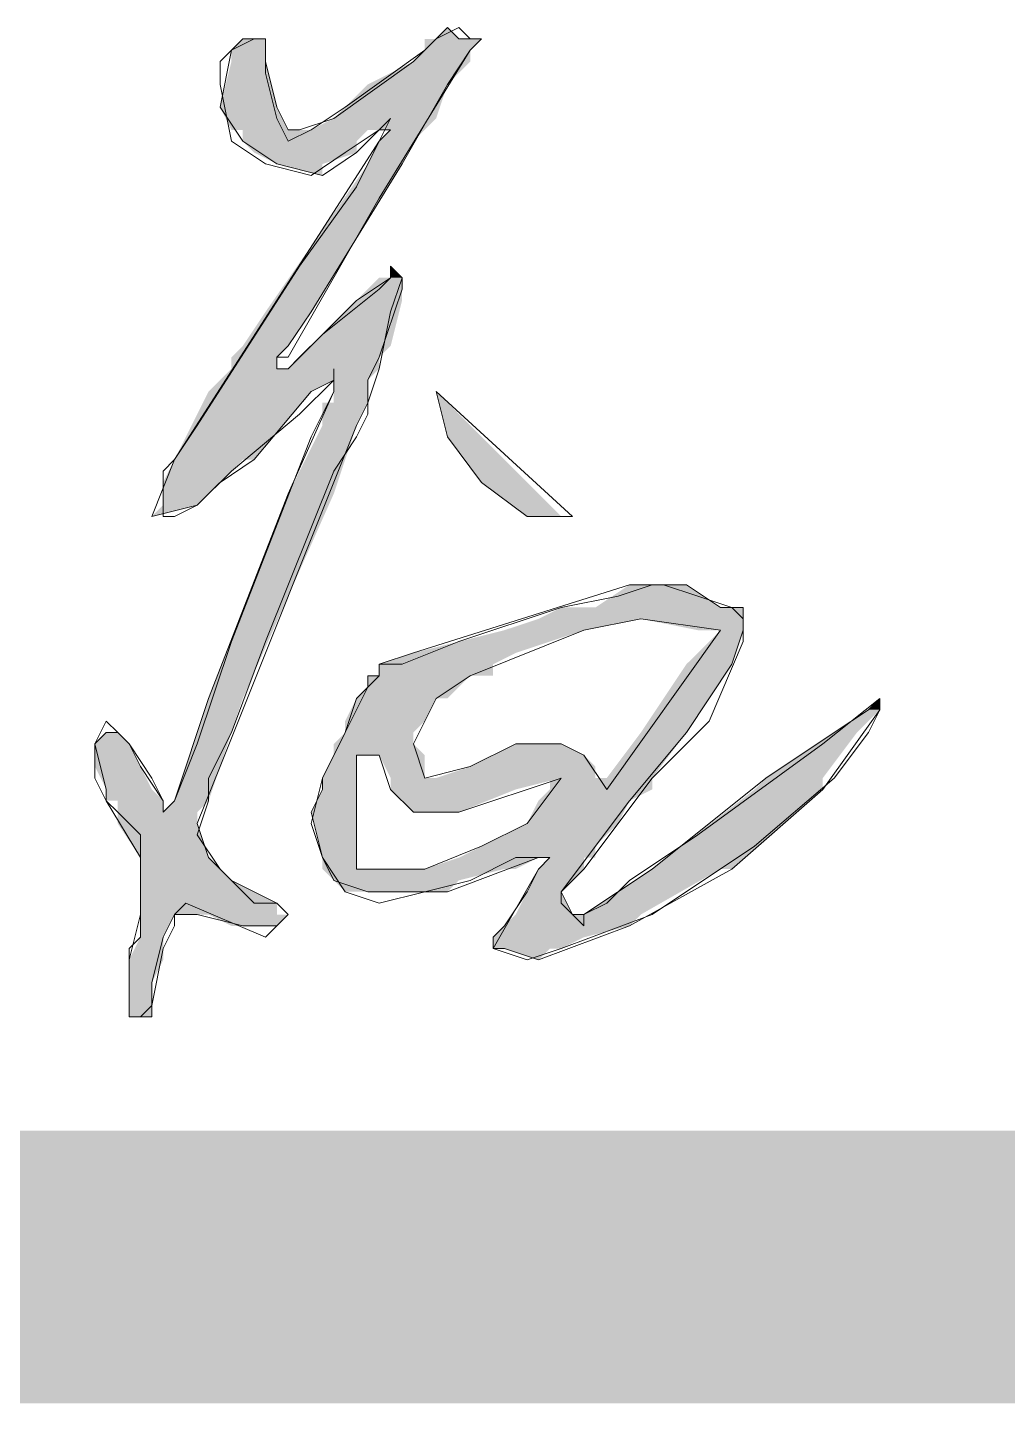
# Model space of a CAD drawing. Header units: inches. Extents: x 20 to 409, y 5 to 283.
# Drawn here: x 281.19 to 284.84, y 5.1 to 10.22 of the extents above; entities that cross this region are included whole.
import ezdxf

# ---------------------------------------------------------------- set-up
doc = ezdxf.new("R2010")
doc.units = ezdxf.units.IN
doc.header["$MEASUREMENT"] = 0
doc.layers.add('C00-00-00', color=7, linetype='Continuous')

msp = doc.modelspace()

# ---------------------------------------------------------------- hatches: boundary and pattern name
at = {"layer": 'C00-00-00'}
h = msp.add_hatch(color=0, dxfattribs=at)
h.dxf.hatch_style = 2
h.paths.add_polyline_path([(282.7534, 10.2199), (282.7111, 10.1776), (282.7958, 10.1776)])
h = msp.add_hatch(color=0, dxfattribs=at)
h.dxf.hatch_style = 2
h.paths.add_polyline_path([(281.9914, 10.1776), (281.9491, 10.1353), (282.0761, 10.1353)])
h = msp.add_hatch(color=0, dxfattribs=at)
h.dxf.hatch_style = 2
h.paths.add_polyline_path([(281.9914, 10.1776), (282.0761, 10.1776), (282.0761, 10.1353)])
h = msp.add_hatch(color=0, dxfattribs=at)
h.dxf.hatch_style = 2
h.paths.add_polyline_path([(282.6688, 10.1776), (282.6688, 10.1353), (282.8381, 10.1353)])
h = msp.add_hatch(color=0, dxfattribs=at)
h.dxf.hatch_style = 2
h.paths.add_polyline_path([(282.6688, 10.1776), (282.8804, 10.1776), (282.8381, 10.1353)])
h = msp.add_hatch(color=0, dxfattribs=at)
h.dxf.hatch_style = 2
h.paths.add_polyline_path([(281.9491, 10.0929), (281.9068, 9.9236), (282.1184, 9.9236)])
h = msp.add_hatch(color=0, dxfattribs=at)
h.dxf.hatch_style = 2
h.paths.add_polyline_path([(281.9491, 10.1353), (281.9491, 10.0929), (282.0761, 10.0929)])
h = msp.add_hatch(color=0, dxfattribs=at)
h.dxf.hatch_style = 2
h.paths.add_polyline_path([(281.9491, 10.1353), (282.0761, 10.1353), (282.0761, 10.0929)])
h = msp.add_hatch(color=0, dxfattribs=at)
h.dxf.hatch_style = 2
h.paths.add_polyline_path([(281.9491, 10.0929), (282.0761, 10.0929), (282.1184, 9.9236)])
h = msp.add_hatch(color=0, dxfattribs=at)
h.dxf.hatch_style = 2
h.paths.add_polyline_path([(282.6264, 10.0929), (282.4571, 10.0083), (282.7534, 10.0083)])
h = msp.add_hatch(color=0, dxfattribs=at)
h.dxf.hatch_style = 2
h.paths.add_polyline_path([(282.6688, 10.1353), (282.6264, 10.0929), (282.8381, 10.0929)])
h = msp.add_hatch(color=0, dxfattribs=at)
h.dxf.hatch_style = 2
h.paths.add_polyline_path([(282.6264, 10.0929), (282.8381, 10.0929), (282.7534, 10.0083)])
h = msp.add_hatch(color=0, dxfattribs=at)
h.dxf.hatch_style = 2
h.paths.add_polyline_path([(282.6688, 10.1353), (282.8381, 10.1353), (282.8381, 10.0929)])
h = msp.add_hatch(color=0, dxfattribs=at)
h.dxf.hatch_style = 2
h.paths.add_polyline_path([(282.4571, 10.0083), (282.3301, 9.8813), (282.7111, 9.8813)])
h = msp.add_hatch(color=0, dxfattribs=at)
h.dxf.hatch_style = 2
h.paths.add_polyline_path([(282.4571, 10.0083), (282.7534, 10.0083), (282.7111, 9.8813)])
h = msp.add_hatch(color=0, dxfattribs=at)
h.dxf.hatch_style = 2
h.paths.add_polyline_path([(281.9068, 9.9236), (281.9491, 9.8389), (282.1608, 9.8389)])
h = msp.add_hatch(color=0, dxfattribs=at)
h.dxf.hatch_style = 2
h.paths.add_polyline_path([(281.9068, 9.9236), (282.1184, 9.9236), (282.1608, 9.8389)])
h = msp.add_hatch(color=0, dxfattribs=at)
h.dxf.hatch_style = 2
h.paths.add_polyline_path([(281.9914, 9.8389), (281.9914, 9.7966), (282.4148, 9.7966)])
h = msp.add_hatch(color=0, dxfattribs=at)
h.dxf.hatch_style = 2
h.paths.add_polyline_path([(281.9914, 9.8389), (282.4571, 9.8389), (282.4148, 9.7966)])
h = msp.add_hatch(color=0, dxfattribs=at)
h.dxf.hatch_style = 2
h.paths.add_polyline_path([(282.3301, 9.8813), (282.2454, 9.8389), (282.6688, 9.8389)])
h = msp.add_hatch(color=0, dxfattribs=at)
h.dxf.hatch_style = 2
h.paths.add_polyline_path([(282.3301, 9.8813), (282.7111, 9.8813), (282.6688, 9.8389)])
h = msp.add_hatch(color=0, dxfattribs=at)
h.dxf.hatch_style = 2
h.paths.add_polyline_path([(282.5418, 9.8389), (282.4994, 9.7966), (282.6264, 9.7966)])
h = msp.add_hatch(color=0, dxfattribs=at)
h.dxf.hatch_style = 2
h.paths.add_polyline_path([(282.5418, 9.8389), (282.6688, 9.8389), (282.6264, 9.7966)])
h = msp.add_hatch(color=0, dxfattribs=at)
h.dxf.hatch_style = 2
h.paths.add_polyline_path([(281.9914, 9.7966), (282.0338, 9.7543), (282.4148, 9.7543)])
h = msp.add_hatch(color=0, dxfattribs=at)
h.dxf.hatch_style = 2
h.paths.add_polyline_path([(281.9914, 9.7966), (282.4148, 9.7966), (282.4148, 9.7543)])
h = msp.add_hatch(color=0, dxfattribs=at)
h.dxf.hatch_style = 2
h.paths.add_polyline_path([(282.4994, 9.7966), (282.4571, 9.7119), (282.5841, 9.7119)])
h = msp.add_hatch(color=0, dxfattribs=at)
h.dxf.hatch_style = 2
h.paths.add_polyline_path([(282.4994, 9.7966), (282.6264, 9.7966), (282.5841, 9.7119)])
h = msp.add_hatch(color=0, dxfattribs=at)
h.dxf.hatch_style = 2
h.paths.add_polyline_path([(282.0338, 9.7543), (282.1184, 9.7119), (282.2878, 9.7119)])
h = msp.add_hatch(color=0, dxfattribs=at)
h.dxf.hatch_style = 2
h.paths.add_polyline_path([(282.0338, 9.7543), (282.4148, 9.7543), (282.2878, 9.7119)])
h = msp.add_hatch(color=0, dxfattribs=at)
h.dxf.hatch_style = 2
h.paths.add_polyline_path([(282.4571, 9.7119), (282.0761, 9.1616), (282.2454, 9.1616)])
h = msp.add_hatch(color=0, dxfattribs=at)
h.dxf.hatch_style = 2
h.paths.add_polyline_path([(282.1184, 9.7119), (282.2878, 9.7119), (282.2878, 9.6696)])
h = msp.add_hatch(color=0, dxfattribs=at)
h.dxf.hatch_style = 2
h.paths.add_polyline_path([(282.4571, 9.7119), (282.5841, 9.7119), (282.2454, 9.1616)])
h = msp.add_hatch(color=0, dxfattribs=at)
h.dxf.hatch_style = 2
h.paths.add_polyline_path([(282.5418, 9.3309), (282.5418, 9.2886), (282.5841, 9.2886)])
h = msp.add_hatch(color=0, dxfattribs=at)
h.dxf.hatch_style = 2
h.paths.add_polyline_path([(282.4994, 9.2886), (282.4571, 9.2463), (282.5841, 9.2463)])
h = msp.add_hatch(color=0, dxfattribs=at)
h.dxf.hatch_style = 2
h.paths.add_polyline_path([(282.4994, 9.2886), (282.5841, 9.2886), (282.5841, 9.2463)])
h = msp.add_hatch(color=0, dxfattribs=at)
h.dxf.hatch_style = 2
h.paths.add_polyline_path([(282.4571, 9.2463), (282.4148, 9.2039), (282.5841, 9.2039)])
h = msp.add_hatch(color=0, dxfattribs=at)
h.dxf.hatch_style = 2
h.paths.add_polyline_path([(282.4571, 9.2463), (282.5841, 9.2463), (282.5841, 9.2039)])
h = msp.add_hatch(color=0, dxfattribs=at)
h.dxf.hatch_style = 2
h.paths.add_polyline_path([(282.4148, 9.2039), (282.2454, 9.0346), (282.5418, 9.0346)])
h = msp.add_hatch(color=0, dxfattribs=at)
h.dxf.hatch_style = 2
h.paths.add_polyline_path([(282.4148, 9.2039), (282.5841, 9.2039), (282.5418, 9.0346)])
h = msp.add_hatch(color=0, dxfattribs=at)
h.dxf.hatch_style = 2
h.paths.add_polyline_path([(282.0761, 9.1616), (281.9914, 9.0346), (282.1608, 9.0346)])
h = msp.add_hatch(color=0, dxfattribs=at)
h.dxf.hatch_style = 2
h.paths.add_polyline_path([(282.0761, 9.1616), (282.2454, 9.1616), (282.1608, 9.0346)])
h = msp.add_hatch(color=0, dxfattribs=at)
h.dxf.hatch_style = 2
h.paths.add_polyline_path([(281.9914, 9.0346), (281.9491, 8.9923), (282.1184, 8.9923)])
h = msp.add_hatch(color=0, dxfattribs=at)
h.dxf.hatch_style = 2
h.paths.add_polyline_path([(281.9914, 9.0346), (282.1608, 9.0346), (282.1184, 8.9923)])
h = msp.add_hatch(color=0, dxfattribs=at)
h.dxf.hatch_style = 2
h.paths.add_polyline_path([(282.2454, 9.0346), (282.2031, 8.9923), (282.4994, 8.9923)])
h = msp.add_hatch(color=0, dxfattribs=at)
h.dxf.hatch_style = 2
h.paths.add_polyline_path([(282.2454, 9.0346), (282.5418, 9.0346), (282.4994, 8.9923)])
h = msp.add_hatch(color=0, dxfattribs=at)
h.dxf.hatch_style = 2
h.paths.add_polyline_path([(281.9491, 8.9923), (281.9491, 8.9499), (282.1184, 8.9499)])
h = msp.add_hatch(color=0, dxfattribs=at)
h.dxf.hatch_style = 2
h.paths.add_polyline_path([(281.9491, 8.9923), (282.1184, 8.9923), (282.1184, 8.9499)])
h = msp.add_hatch(color=0, dxfattribs=at)
h.dxf.hatch_style = 2
h.paths.add_polyline_path([(282.2031, 8.9923), (282.1608, 8.9499), (282.4994, 8.9499)])
h = msp.add_hatch(color=0, dxfattribs=at)
h.dxf.hatch_style = 2
h.paths.add_polyline_path([(282.2031, 8.9923), (282.4994, 8.9923), (282.4994, 8.9499)])
h = msp.add_hatch(color=0, dxfattribs=at)
h.dxf.hatch_style = 2
h.paths.add_polyline_path([(281.9491, 8.9499), (281.9068, 8.9076), (282.3301, 8.9076)])
h = msp.add_hatch(color=0, dxfattribs=at)
h.dxf.hatch_style = 2
h.paths.add_polyline_path([(281.9491, 8.9499), (282.3301, 8.9499), (282.3301, 8.9076)])
h = msp.add_hatch(color=0, dxfattribs=at)
h.dxf.hatch_style = 2
h.paths.add_polyline_path([(282.3301, 8.9499), (282.3301, 8.9076), (282.4571, 8.9076)])
h = msp.add_hatch(color=0, dxfattribs=at)
h.dxf.hatch_style = 2
h.paths.add_polyline_path([(282.3301, 8.9499), (282.4994, 8.9499), (282.4571, 8.9076)])
h = msp.add_hatch(color=0, dxfattribs=at)
h.dxf.hatch_style = 2
h.paths.add_polyline_path([(281.8644, 8.8653), (281.7374, 8.6113), (282.0338, 8.6113)])
h = msp.add_hatch(color=0, dxfattribs=at)
h.dxf.hatch_style = 2
h.paths.add_polyline_path([(281.9068, 8.9076), (281.8644, 8.8653), (282.2454, 8.8653)])
h = msp.add_hatch(color=0, dxfattribs=at)
h.dxf.hatch_style = 2
h.paths.add_polyline_path([(281.8644, 8.8653), (282.2454, 8.8653), (282.0338, 8.6113)])
h = msp.add_hatch(color=0, dxfattribs=at)
h.dxf.hatch_style = 2
h.paths.add_polyline_path([(281.9068, 8.9076), (282.3301, 8.9076), (282.2454, 8.8653)])
h = msp.add_hatch(color=0, dxfattribs=at)
h.dxf.hatch_style = 2
h.paths.add_polyline_path([(282.3301, 8.9076), (282.3301, 8.8653), (282.4571, 8.8653)])
h = msp.add_hatch(color=0, dxfattribs=at)
h.dxf.hatch_style = 2
h.paths.add_polyline_path([(282.3301, 8.9076), (282.4571, 8.9076), (282.4571, 8.8653)])
h = msp.add_hatch(color=0, dxfattribs=at)
h.dxf.hatch_style = 2
h.paths.add_polyline_path([(282.3301, 8.8653), (282.3301, 8.8229), (282.4571, 8.8229)])
h = msp.add_hatch(color=0, dxfattribs=at)
h.dxf.hatch_style = 2
h.paths.add_polyline_path([(282.3301, 8.8653), (282.4571, 8.8653), (282.4571, 8.8229)])
h = msp.add_hatch(color=0, dxfattribs=at)
h.dxf.hatch_style = 2
h.paths.add_polyline_path([(282.7111, 8.8653), (282.7534, 8.6959), (282.8804, 8.6959)])
h = msp.add_hatch(color=0, dxfattribs=at)
h.dxf.hatch_style = 2
h.paths.add_polyline_path([(282.2878, 8.8229), (282.2878, 8.7383), (282.4148, 8.7383)])
h = msp.add_hatch(color=0, dxfattribs=at)
h.dxf.hatch_style = 2
h.paths.add_polyline_path([(282.2878, 8.8229), (282.4571, 8.8229), (282.4148, 8.7383)])
h = msp.add_hatch(color=0, dxfattribs=at)
h.dxf.hatch_style = 2
h.paths.add_polyline_path([(282.2878, 8.7383), (282.1608, 8.4843), (282.3301, 8.4843)])
h = msp.add_hatch(color=0, dxfattribs=at)
h.dxf.hatch_style = 2
h.paths.add_polyline_path([(282.2878, 8.7383), (282.4148, 8.7383), (282.3301, 8.4843)])
h = msp.add_hatch(color=0, dxfattribs=at)
h.dxf.hatch_style = 2
h.paths.add_polyline_path([(282.7534, 8.6959), (282.8804, 8.5266), (283.0498, 8.5266)])
h = msp.add_hatch(color=0, dxfattribs=at)
h.dxf.hatch_style = 2
h.paths.add_polyline_path([(282.7534, 8.6959), (282.8804, 8.6959), (283.0498, 8.5266)])
h = msp.add_hatch(color=0, dxfattribs=at)
h.dxf.hatch_style = 2
h.paths.add_polyline_path([(281.7374, 8.6113), (281.6951, 8.5266), (281.9068, 8.5266)])
h = msp.add_hatch(color=0, dxfattribs=at)
h.dxf.hatch_style = 2
h.paths.add_polyline_path([(281.7374, 8.6113), (281.9914, 8.6113), (281.9068, 8.5266)])
h = msp.add_hatch(color=0, dxfattribs=at)
h.dxf.hatch_style = 2
h.paths.add_polyline_path([(281.6951, 8.5266), (281.6951, 8.4843), (281.8644, 8.4843)])
h = msp.add_hatch(color=0, dxfattribs=at)
h.dxf.hatch_style = 2
h.paths.add_polyline_path([(281.6951, 8.5266), (281.9068, 8.5266), (281.8644, 8.4843)])
h = msp.add_hatch(color=0, dxfattribs=at)
h.dxf.hatch_style = 2
h.paths.add_polyline_path([(282.8804, 8.5266), (283.0498, 8.3996), (283.1768, 8.3996)])
h = msp.add_hatch(color=0, dxfattribs=at)
h.dxf.hatch_style = 2
h.paths.add_polyline_path([(282.8804, 8.5266), (283.0498, 8.5266), (283.1768, 8.3996)])
h = msp.add_hatch(color=0, dxfattribs=at)
h.dxf.hatch_style = 2
h.paths.add_polyline_path([(281.6951, 8.4843), (281.6951, 8.4419), (281.8221, 8.4419)])
h = msp.add_hatch(color=0, dxfattribs=at)
h.dxf.hatch_style = 2
h.paths.add_polyline_path([(281.6951, 8.4843), (281.8644, 8.4843), (281.8221, 8.4419)])
h = msp.add_hatch(color=0, dxfattribs=at)
h.dxf.hatch_style = 2
h.paths.add_polyline_path([(282.1608, 8.4843), (281.8644, 7.7223), (281.9914, 7.7223)])
h = msp.add_hatch(color=0, dxfattribs=at)
h.dxf.hatch_style = 2
h.paths.add_polyline_path([(282.1608, 8.4843), (282.3301, 8.4843), (281.9914, 7.7223)])
h = msp.add_hatch(color=0, dxfattribs=at)
h.dxf.hatch_style = 2
h.paths.add_polyline_path([(281.6951, 8.4419), (281.8221, 8.4419), (281.6528, 8.3996)])
h = msp.add_hatch(color=0, dxfattribs=at)
h.dxf.hatch_style = 2
h.paths.add_polyline_path([(283.4308, 8.1456), (283.3038, 8.0609), (283.7694, 8.0609)])
h = msp.add_hatch(color=0, dxfattribs=at)
h.dxf.hatch_style = 2
h.paths.add_polyline_path([(283.4308, 8.1456), (283.6424, 8.1456), (283.7694, 8.0609)])
h = msp.add_hatch(color=0, dxfattribs=at)
h.dxf.hatch_style = 2
h.paths.add_polyline_path([(283.1768, 8.0609), (283.0921, 8.0186), (283.8541, 8.0186)])
h = msp.add_hatch(color=0, dxfattribs=at)
h.dxf.hatch_style = 2
h.paths.add_polyline_path([(283.1768, 8.0609), (283.8541, 8.0609), (283.8541, 8.0186)])
h = msp.add_hatch(color=0, dxfattribs=at)
h.dxf.hatch_style = 2
h.paths.add_polyline_path([(283.0921, 8.0186), (282.9651, 7.9763), (283.2614, 7.9763)])
h = msp.add_hatch(color=0, dxfattribs=at)
h.dxf.hatch_style = 2
h.paths.add_polyline_path([(283.0921, 8.0186), (283.4731, 8.0186), (283.2614, 7.9763)])
h = msp.add_hatch(color=0, dxfattribs=at)
h.dxf.hatch_style = 2
h.paths.add_polyline_path([(283.4731, 8.0186), (283.6848, 7.9763), (283.8541, 7.9763)])
h = msp.add_hatch(color=0, dxfattribs=at)
h.dxf.hatch_style = 2
h.paths.add_polyline_path([(283.4731, 8.0186), (283.8541, 8.0186), (283.8541, 7.9763)])
h = msp.add_hatch(color=0, dxfattribs=at)
h.dxf.hatch_style = 2
h.paths.add_polyline_path([(282.9651, 7.9763), (282.6264, 7.8916), (283.0074, 7.8916)])
h = msp.add_hatch(color=0, dxfattribs=at)
h.dxf.hatch_style = 2
h.paths.add_polyline_path([(282.9651, 7.9763), (283.2614, 7.9763), (283.0074, 7.8916)])
h = msp.add_hatch(color=0, dxfattribs=at)
h.dxf.hatch_style = 2
h.paths.add_polyline_path([(283.7694, 7.9763), (283.6424, 7.8493), (283.8118, 7.8493)])
h = msp.add_hatch(color=0, dxfattribs=at)
h.dxf.hatch_style = 2
h.paths.add_polyline_path([(283.7694, 7.9763), (283.8541, 7.9763), (283.8118, 7.8493)])
h = msp.add_hatch(color=0, dxfattribs=at)
h.dxf.hatch_style = 2
h.paths.add_polyline_path([(282.6264, 7.8916), (282.4994, 7.8493), (282.9228, 7.8493)])
h = msp.add_hatch(color=0, dxfattribs=at)
h.dxf.hatch_style = 2
h.paths.add_polyline_path([(282.6264, 7.8916), (283.0074, 7.8916), (282.9228, 7.8493)])
h = msp.add_hatch(color=0, dxfattribs=at)
h.dxf.hatch_style = 2
h.paths.add_polyline_path([(282.4994, 7.8493), (282.4994, 7.8069), (282.9228, 7.8069)])
h = msp.add_hatch(color=0, dxfattribs=at)
h.dxf.hatch_style = 2
h.paths.add_polyline_path([(282.4994, 7.8493), (282.9228, 7.8493), (282.9228, 7.8069)])
h = msp.add_hatch(color=0, dxfattribs=at)
h.dxf.hatch_style = 2
h.paths.add_polyline_path([(283.6424, 7.8493), (283.4731, 7.5953), (283.6424, 7.5953)])
h = msp.add_hatch(color=0, dxfattribs=at)
h.dxf.hatch_style = 2
h.paths.add_polyline_path([(283.6424, 7.8493), (283.8118, 7.8493), (283.6424, 7.5953)])
h = msp.add_hatch(color=0, dxfattribs=at)
h.dxf.hatch_style = 2
h.paths.add_polyline_path([(282.4571, 7.8069), (282.4571, 7.7646), (282.7958, 7.7646)])
h = msp.add_hatch(color=0, dxfattribs=at)
h.dxf.hatch_style = 2
h.paths.add_polyline_path([(282.4571, 7.8069), (282.8381, 7.8069), (282.7958, 7.7646)])
h = msp.add_hatch(color=0, dxfattribs=at)
h.dxf.hatch_style = 2
h.paths.add_polyline_path([(282.4571, 7.7646), (282.4148, 7.7223), (282.7534, 7.7223)])
h = msp.add_hatch(color=0, dxfattribs=at)
h.dxf.hatch_style = 2
h.paths.add_polyline_path([(282.4571, 7.7646), (282.7958, 7.7646), (282.7534, 7.7223)])
h = msp.add_hatch(color=0, dxfattribs=at)
h.dxf.hatch_style = 2
h.paths.add_polyline_path([(281.8644, 7.7223), (281.7798, 7.4683), (281.9068, 7.4683)])
h = msp.add_hatch(color=0, dxfattribs=at)
h.dxf.hatch_style = 2
h.paths.add_polyline_path([(281.8644, 7.7223), (281.9914, 7.7223), (281.9068, 7.4683)])
h = msp.add_hatch(color=0, dxfattribs=at)
h.dxf.hatch_style = 2
h.paths.add_polyline_path([(282.4148, 7.7223), (282.3724, 7.6376), (282.6688, 7.6376)])
h = msp.add_hatch(color=0, dxfattribs=at)
h.dxf.hatch_style = 2
h.paths.add_polyline_path([(282.4148, 7.7223), (282.7111, 7.7223), (282.6688, 7.6376)])
h = msp.add_hatch(color=0, dxfattribs=at)
h.dxf.hatch_style = 2
h.paths.add_polyline_path([(284.3621, 7.7223), (284.3198, 7.6799), (284.3621, 7.6799)])
h = msp.add_hatch(color=0, dxfattribs=at)
h.dxf.hatch_style = 2
h.paths.add_polyline_path([(282.3724, 7.6376), (282.3724, 7.5953), (282.6264, 7.5953)])
h = msp.add_hatch(color=0, dxfattribs=at)
h.dxf.hatch_style = 2
h.paths.add_polyline_path([(282.3724, 7.6376), (282.6688, 7.6376), (282.6264, 7.5953)])
h = msp.add_hatch(color=0, dxfattribs=at)
h.dxf.hatch_style = 2
h.paths.add_polyline_path([(284.3198, 7.6799), (284.1928, 7.5953), (284.2774, 7.5953)])
h = msp.add_hatch(color=0, dxfattribs=at)
h.dxf.hatch_style = 2
h.paths.add_polyline_path([(284.3198, 7.6799), (284.3621, 7.6799), (284.2774, 7.5953)])
h = msp.add_hatch(color=0, dxfattribs=at)
h.dxf.hatch_style = 2
h.paths.add_polyline_path([(281.4834, 7.5953), (281.4411, 7.5529), (281.5681, 7.5529)])
h = msp.add_hatch(color=0, dxfattribs=at)
h.dxf.hatch_style = 2
h.paths.add_polyline_path([(281.4834, 7.5953), (281.5258, 7.5953), (281.5681, 7.5529)])
h = msp.add_hatch(color=0, dxfattribs=at)
h.dxf.hatch_style = 2
h.paths.add_polyline_path([(282.3724, 7.5953), (282.3301, 7.5529), (282.6264, 7.5529)])
h = msp.add_hatch(color=0, dxfattribs=at)
h.dxf.hatch_style = 2
h.paths.add_polyline_path([(282.3724, 7.5953), (282.6264, 7.5953), (282.6264, 7.5529)])
h = msp.add_hatch(color=0, dxfattribs=at)
h.dxf.hatch_style = 2
h.paths.add_polyline_path([(283.4731, 7.5953), (283.3461, 7.4259), (283.5154, 7.4259)])
h = msp.add_hatch(color=0, dxfattribs=at)
h.dxf.hatch_style = 2
h.paths.add_polyline_path([(283.4731, 7.5953), (283.6424, 7.5953), (283.5154, 7.4259)])
h = msp.add_hatch(color=0, dxfattribs=at)
h.dxf.hatch_style = 2
h.paths.add_polyline_path([(284.1928, 7.5953), (283.9388, 7.4259), (284.1504, 7.4259)])
h = msp.add_hatch(color=0, dxfattribs=at)
h.dxf.hatch_style = 2
h.paths.add_polyline_path([(284.1928, 7.5953), (284.2774, 7.5953), (284.1504, 7.4259)])
h = msp.add_hatch(color=0, dxfattribs=at)
h.dxf.hatch_style = 2
h.paths.add_polyline_path([(281.4411, 7.5529), (281.4411, 7.4683), (281.6104, 7.4683)])
h = msp.add_hatch(color=0, dxfattribs=at)
h.dxf.hatch_style = 2
h.paths.add_polyline_path([(281.4411, 7.5529), (281.5681, 7.5529), (281.6104, 7.4683)])
h = msp.add_hatch(color=0, dxfattribs=at)
h.dxf.hatch_style = 2
h.paths.add_polyline_path([(282.3301, 7.5529), (282.3301, 7.5106), (282.6688, 7.5106)])
h = msp.add_hatch(color=0, dxfattribs=at)
h.dxf.hatch_style = 2
h.paths.add_polyline_path([(282.3301, 7.5529), (282.6264, 7.5529), (282.6688, 7.5106)])
h = msp.add_hatch(color=0, dxfattribs=at)
h.dxf.hatch_style = 2
h.paths.add_polyline_path([(283.0074, 7.5529), (282.9228, 7.5106), (283.2614, 7.5106)])
h = msp.add_hatch(color=0, dxfattribs=at)
h.dxf.hatch_style = 2
h.paths.add_polyline_path([(283.0074, 7.5529), (283.1768, 7.5529), (283.2614, 7.5106)])
h = msp.add_hatch(color=0, dxfattribs=at)
h.dxf.hatch_style = 2
h.paths.add_polyline_path([(282.3301, 7.5106), (282.2878, 7.4259), (282.4148, 7.4259)])
h = msp.add_hatch(color=0, dxfattribs=at)
h.dxf.hatch_style = 2
h.paths.add_polyline_path([(282.3301, 7.5106), (282.4148, 7.5106), (282.4148, 7.4259)])
h = msp.add_hatch(color=0, dxfattribs=at)
h.dxf.hatch_style = 2
h.paths.add_polyline_path([(282.4994, 7.5106), (282.5418, 7.4259), (282.6688, 7.4259)])
h = msp.add_hatch(color=0, dxfattribs=at)
h.dxf.hatch_style = 2
h.paths.add_polyline_path([(282.4994, 7.5106), (282.6688, 7.5106), (282.6688, 7.4259)])
h = msp.add_hatch(color=0, dxfattribs=at)
h.dxf.hatch_style = 2
h.paths.add_polyline_path([(282.9228, 7.5106), (282.8381, 7.4683), (283.3038, 7.4683)])
h = msp.add_hatch(color=0, dxfattribs=at)
h.dxf.hatch_style = 2
h.paths.add_polyline_path([(282.9228, 7.5106), (283.2614, 7.5106), (283.3038, 7.4683)])
h = msp.add_hatch(color=0, dxfattribs=at)
h.dxf.hatch_style = 2
h.paths.add_polyline_path([(281.4411, 7.4683), (281.4834, 7.3836), (281.6528, 7.3836)])
h = msp.add_hatch(color=0, dxfattribs=at)
h.dxf.hatch_style = 2
h.paths.add_polyline_path([(281.4411, 7.4683), (281.6104, 7.4683), (281.6528, 7.3836)])
h = msp.add_hatch(color=0, dxfattribs=at)
h.dxf.hatch_style = 2
h.paths.add_polyline_path([(281.7798, 7.4683), (281.7374, 7.3413), (281.8644, 7.3413)])
h = msp.add_hatch(color=0, dxfattribs=at)
h.dxf.hatch_style = 2
h.paths.add_polyline_path([(281.7798, 7.4683), (281.9068, 7.4683), (281.8644, 7.3413)])
h = msp.add_hatch(color=0, dxfattribs=at)
h.dxf.hatch_style = 2
h.paths.add_polyline_path([(282.8381, 7.4683), (282.7111, 7.4259), (283.3038, 7.4259)])
h = msp.add_hatch(color=0, dxfattribs=at)
h.dxf.hatch_style = 2
h.paths.add_polyline_path([(282.8381, 7.4683), (283.3038, 7.4683), (283.3038, 7.4259)])
h = msp.add_hatch(color=0, dxfattribs=at)
h.dxf.hatch_style = 2
h.paths.add_polyline_path([(281.4834, 7.3836), (281.4834, 7.3413), (281.6951, 7.3413)])
h = msp.add_hatch(color=0, dxfattribs=at)
h.dxf.hatch_style = 2
h.paths.add_polyline_path([(281.4834, 7.3836), (281.6528, 7.3836), (281.6951, 7.3413)])
h = msp.add_hatch(color=0, dxfattribs=at)
h.dxf.hatch_style = 2
h.paths.add_polyline_path([(282.2878, 7.3836), (282.2454, 7.2989), (282.4148, 7.2989)])
h = msp.add_hatch(color=0, dxfattribs=at)
h.dxf.hatch_style = 2
h.paths.add_polyline_path([(282.2878, 7.4259), (282.2878, 7.3836), (282.4148, 7.3836)])
h = msp.add_hatch(color=0, dxfattribs=at)
h.dxf.hatch_style = 2
h.paths.add_polyline_path([(282.2878, 7.4259), (282.4148, 7.4259), (282.4148, 7.3836)])
h = msp.add_hatch(color=0, dxfattribs=at)
h.dxf.hatch_style = 2
h.paths.add_polyline_path([(282.2878, 7.3836), (282.4148, 7.3836), (282.4148, 7.2989)])
h = msp.add_hatch(color=0, dxfattribs=at)
h.dxf.hatch_style = 2
h.paths.add_polyline_path([(282.5418, 7.4259), (282.5418, 7.3836), (283.0074, 7.3836)])
h = msp.add_hatch(color=0, dxfattribs=at)
h.dxf.hatch_style = 2
h.paths.add_polyline_path([(282.5418, 7.4259), (283.1768, 7.4259), (283.0074, 7.3836)])
h = msp.add_hatch(color=0, dxfattribs=at)
h.dxf.hatch_style = 2
h.paths.add_polyline_path([(282.5418, 7.3836), (282.6264, 7.2989), (282.7958, 7.2989)])
h = msp.add_hatch(color=0, dxfattribs=at)
h.dxf.hatch_style = 2
h.paths.add_polyline_path([(282.5418, 7.3836), (283.0074, 7.3836), (282.7958, 7.2989)])
h = msp.add_hatch(color=0, dxfattribs=at)
h.dxf.hatch_style = 2
h.paths.add_polyline_path([(283.1344, 7.3836), (283.0921, 7.3413), (283.4308, 7.3413)])
h = msp.add_hatch(color=0, dxfattribs=at)
h.dxf.hatch_style = 2
h.paths.add_polyline_path([(283.1344, 7.4259), (283.1344, 7.3836), (283.3461, 7.3836)])
h = msp.add_hatch(color=0, dxfattribs=at)
h.dxf.hatch_style = 2
h.paths.add_polyline_path([(283.1344, 7.4259), (283.3461, 7.4259), (283.3461, 7.3836)])
h = msp.add_hatch(color=0, dxfattribs=at)
h.dxf.hatch_style = 2
h.paths.add_polyline_path([(283.1344, 7.3836), (283.5154, 7.3836), (283.4308, 7.3413)])
h = msp.add_hatch(color=0, dxfattribs=at)
h.dxf.hatch_style = 2
h.paths.add_polyline_path([(283.3461, 7.4259), (283.3461, 7.3836), (283.5154, 7.3836)])
h = msp.add_hatch(color=0, dxfattribs=at)
h.dxf.hatch_style = 2
h.paths.add_polyline_path([(283.3461, 7.4259), (283.5154, 7.4259), (283.5154, 7.3836)])
h = msp.add_hatch(color=0, dxfattribs=at)
h.dxf.hatch_style = 2
h.paths.add_polyline_path([(283.8964, 7.3836), (283.5154, 7.0873), (283.8118, 7.0873)])
h = msp.add_hatch(color=0, dxfattribs=at)
h.dxf.hatch_style = 2
h.paths.add_polyline_path([(283.8964, 7.3836), (284.1504, 7.3836), (283.8118, 7.0873)])
h = msp.add_hatch(color=0, dxfattribs=at)
h.dxf.hatch_style = 2
h.paths.add_polyline_path([(283.9388, 7.4259), (283.8964, 7.3836), (284.1504, 7.3836)])
h = msp.add_hatch(color=0, dxfattribs=at)
h.dxf.hatch_style = 2
h.paths.add_polyline_path([(283.9388, 7.4259), (284.1504, 7.4259), (284.1504, 7.3836)])
h = msp.add_hatch(color=0, dxfattribs=at)
h.dxf.hatch_style = 2
h.paths.add_polyline_path([(281.5258, 7.3413), (281.5258, 7.2989), (281.6951, 7.2989)])
h = msp.add_hatch(color=0, dxfattribs=at)
h.dxf.hatch_style = 2
h.paths.add_polyline_path([(281.5258, 7.3413), (281.6951, 7.3413), (281.6951, 7.2989)])
h = msp.add_hatch(color=0, dxfattribs=at)
h.dxf.hatch_style = 2
h.paths.add_polyline_path([(281.7374, 7.3413), (281.6951, 7.2989), (281.8221, 7.2989)])
h = msp.add_hatch(color=0, dxfattribs=at)
h.dxf.hatch_style = 2
h.paths.add_polyline_path([(281.7374, 7.3413), (281.8644, 7.3413), (281.8221, 7.2989)])
h = msp.add_hatch(color=0, dxfattribs=at)
h.dxf.hatch_style = 2
h.paths.add_polyline_path([(283.0921, 7.3413), (283.0498, 7.2566), (283.3884, 7.2566)])
h = msp.add_hatch(color=0, dxfattribs=at)
h.dxf.hatch_style = 2
h.paths.add_polyline_path([(283.0921, 7.3413), (283.4308, 7.3413), (283.3884, 7.2566)])
h = msp.add_hatch(color=0, dxfattribs=at)
h.dxf.hatch_style = 2
h.paths.add_polyline_path([(281.5258, 7.2989), (281.5258, 7.2566), (281.8221, 7.2566)])
h = msp.add_hatch(color=0, dxfattribs=at)
h.dxf.hatch_style = 2
h.paths.add_polyline_path([(281.5258, 7.2989), (281.8221, 7.2989), (281.8221, 7.2566)])
h = msp.add_hatch(color=0, dxfattribs=at)
h.dxf.hatch_style = 2
h.paths.add_polyline_path([(282.2454, 7.2989), (282.2878, 7.1296), (282.4148, 7.1296)])
h = msp.add_hatch(color=0, dxfattribs=at)
h.dxf.hatch_style = 2
h.paths.add_polyline_path([(282.2454, 7.2989), (282.4148, 7.2989), (282.4148, 7.1296)])
h = msp.add_hatch(color=0, dxfattribs=at)
h.dxf.hatch_style = 2
h.paths.add_polyline_path([(281.5258, 7.2566), (281.6104, 7.1296), (281.8644, 7.1296)])
h = msp.add_hatch(color=0, dxfattribs=at)
h.dxf.hatch_style = 2
h.paths.add_polyline_path([(281.5258, 7.2566), (281.8221, 7.2566), (281.8644, 7.1296)])
h = msp.add_hatch(color=0, dxfattribs=at)
h.dxf.hatch_style = 2
h.paths.add_polyline_path([(283.0498, 7.2566), (282.8804, 7.1719), (283.3038, 7.1719)])
h = msp.add_hatch(color=0, dxfattribs=at)
h.dxf.hatch_style = 2
h.paths.add_polyline_path([(283.0498, 7.2566), (283.3884, 7.2566), (283.3038, 7.1719)])
h = msp.add_hatch(color=0, dxfattribs=at)
h.dxf.hatch_style = 2
h.paths.add_polyline_path([(282.8804, 7.1719), (282.7958, 7.1296), (283.3038, 7.1296)])
h = msp.add_hatch(color=0, dxfattribs=at)
h.dxf.hatch_style = 2
h.paths.add_polyline_path([(282.8804, 7.1719), (283.3038, 7.1719), (283.3038, 7.1296)])
h = msp.add_hatch(color=0, dxfattribs=at)
h.dxf.hatch_style = 2
h.paths.add_polyline_path([(281.6104, 7.1296), (281.6104, 7.0449), (281.9491, 7.0449)])
h = msp.add_hatch(color=0, dxfattribs=at)
h.dxf.hatch_style = 2
h.paths.add_polyline_path([(281.6104, 7.1296), (281.8644, 7.1296), (281.9491, 7.0449)])
h = msp.add_hatch(color=0, dxfattribs=at)
h.dxf.hatch_style = 2
h.paths.add_polyline_path([(282.2878, 7.1296), (282.2878, 7.0873), (282.4148, 7.0873)])
h = msp.add_hatch(color=0, dxfattribs=at)
h.dxf.hatch_style = 2
h.paths.add_polyline_path([(282.2878, 7.1296), (282.4148, 7.1296), (282.4148, 7.0873)])
h = msp.add_hatch(color=0, dxfattribs=at)
h.dxf.hatch_style = 2
h.paths.add_polyline_path([(282.7958, 7.1296), (282.6688, 7.0873), (283.0074, 7.0873)])
h = msp.add_hatch(color=0, dxfattribs=at)
h.dxf.hatch_style = 2
h.paths.add_polyline_path([(282.7958, 7.1296), (283.0921, 7.1296), (283.0074, 7.0873)])
h = msp.add_hatch(color=0, dxfattribs=at)
h.dxf.hatch_style = 2
h.paths.add_polyline_path([(283.1344, 7.1296), (283.0921, 7.0873), (283.2614, 7.0873)])
h = msp.add_hatch(color=0, dxfattribs=at)
h.dxf.hatch_style = 2
h.paths.add_polyline_path([(283.1344, 7.1296), (283.2614, 7.1296), (283.2614, 7.0873)])
h = msp.add_hatch(color=0, dxfattribs=at)
h.dxf.hatch_style = 2
h.paths.add_polyline_path([(282.2878, 7.0873), (282.3301, 7.0449), (282.7958, 7.0449)])
h = msp.add_hatch(color=0, dxfattribs=at)
h.dxf.hatch_style = 2
h.paths.add_polyline_path([(282.2878, 7.0873), (282.9651, 7.0873), (282.7958, 7.0449)])
h = msp.add_hatch(color=0, dxfattribs=at)
h.dxf.hatch_style = 2
h.paths.add_polyline_path([(283.0921, 7.0873), (283.0498, 7.0026), (283.1768, 7.0026)])
h = msp.add_hatch(color=0, dxfattribs=at)
h.dxf.hatch_style = 2
h.paths.add_polyline_path([(283.0921, 7.0873), (283.2614, 7.0873), (283.1768, 7.0026)])
h = msp.add_hatch(color=0, dxfattribs=at)
h.dxf.hatch_style = 2
h.paths.add_polyline_path([(283.5154, 7.0873), (283.2614, 6.9179), (283.4731, 6.9179)])
h = msp.add_hatch(color=0, dxfattribs=at)
h.dxf.hatch_style = 2
h.paths.add_polyline_path([(283.5154, 7.0873), (283.7694, 7.0873), (283.4731, 6.9179)])
h = msp.add_hatch(color=0, dxfattribs=at)
h.dxf.hatch_style = 2
h.paths.add_polyline_path([(281.6104, 7.0449), (281.6104, 6.9603), (282.1184, 6.9603)])
h = msp.add_hatch(color=0, dxfattribs=at)
h.dxf.hatch_style = 2
h.paths.add_polyline_path([(281.6104, 7.0449), (281.9491, 7.0449), (282.1184, 6.9603)])
h = msp.add_hatch(color=0, dxfattribs=at)
h.dxf.hatch_style = 2
h.paths.add_polyline_path([(282.3301, 7.0449), (282.3724, 7.0026), (282.7534, 7.0026)])
h = msp.add_hatch(color=0, dxfattribs=at)
h.dxf.hatch_style = 2
h.paths.add_polyline_path([(282.3301, 7.0449), (282.7958, 7.0449), (282.7534, 7.0026)])
h = msp.add_hatch(color=0, dxfattribs=at)
h.dxf.hatch_style = 2
h.paths.add_polyline_path([(283.0498, 7.0026), (283.0074, 6.9179), (283.2191, 6.9179)])
h = msp.add_hatch(color=0, dxfattribs=at)
h.dxf.hatch_style = 2
h.paths.add_polyline_path([(283.0498, 7.0026), (283.1768, 7.0026), (283.2191, 6.9179)])
h = msp.add_hatch(color=0, dxfattribs=at)
h.dxf.hatch_style = 2
h.paths.add_polyline_path([(281.6104, 6.9603), (281.6104, 6.9179), (282.1184, 6.9179)])
h = msp.add_hatch(color=0, dxfattribs=at)
h.dxf.hatch_style = 2
h.paths.add_polyline_path([(281.6104, 6.9603), (282.1184, 6.9603), (282.1184, 6.9179)])
h = msp.add_hatch(color=0, dxfattribs=at)
h.dxf.hatch_style = 2
h.paths.add_polyline_path([(281.6104, 6.9179), (281.6104, 6.8333), (281.6951, 6.8333)])
h = msp.add_hatch(color=0, dxfattribs=at)
h.dxf.hatch_style = 2
h.paths.add_polyline_path([(281.6104, 6.9179), (281.7374, 6.9179), (281.6951, 6.8333)])
h = msp.add_hatch(color=0, dxfattribs=at)
h.dxf.hatch_style = 2
h.paths.add_polyline_path([(281.8644, 6.9179), (281.9491, 6.8756), (282.1184, 6.8756)])
h = msp.add_hatch(color=0, dxfattribs=at)
h.dxf.hatch_style = 2
h.paths.add_polyline_path([(281.8644, 6.9179), (282.1608, 6.9179), (282.1184, 6.8756)])
h = msp.add_hatch(color=0, dxfattribs=at)
h.dxf.hatch_style = 2
h.paths.add_polyline_path([(283.0074, 6.9179), (282.9651, 6.8756), (283.4308, 6.8756)])
h = msp.add_hatch(color=0, dxfattribs=at)
h.dxf.hatch_style = 2
h.paths.add_polyline_path([(283.0074, 6.9179), (283.4731, 6.9179), (283.4308, 6.8756)])
h = msp.add_hatch(color=0, dxfattribs=at)
h.dxf.hatch_style = 2
h.paths.add_polyline_path([(282.9651, 6.8756), (282.9228, 6.8333), (283.2614, 6.8333)])
h = msp.add_hatch(color=0, dxfattribs=at)
h.dxf.hatch_style = 2
h.paths.add_polyline_path([(282.9651, 6.8756), (283.4308, 6.8756), (283.2614, 6.8333)])
h = msp.add_hatch(color=0, dxfattribs=at)
h.dxf.hatch_style = 2
h.paths.add_polyline_path([(281.6104, 6.8333), (281.5681, 6.7486), (281.6951, 6.7486)])
h = msp.add_hatch(color=0, dxfattribs=at)
h.dxf.hatch_style = 2
h.paths.add_polyline_path([(281.6104, 6.8333), (281.6951, 6.8333), (281.6951, 6.7486)])
h = msp.add_hatch(color=0, dxfattribs=at)
h.dxf.hatch_style = 2
h.paths.add_polyline_path([(282.9228, 6.8333), (282.9228, 6.7909), (283.1768, 6.7909)])
h = msp.add_hatch(color=0, dxfattribs=at)
h.dxf.hatch_style = 2
h.paths.add_polyline_path([(282.9228, 6.8333), (283.2614, 6.8333), (283.1768, 6.7909)])
h = msp.add_hatch(color=0, dxfattribs=at)
h.dxf.hatch_style = 2
h.paths.add_polyline_path([(282.9651, 6.7909), (283.1344, 6.7909), (283.0921, 6.7486)])
h = msp.add_hatch(color=0, dxfattribs=at)
h.dxf.hatch_style = 2
h.paths.add_polyline_path([(281.5681, 6.7486), (281.5681, 6.6639), (281.6528, 6.6639)])
h = msp.add_hatch(color=0, dxfattribs=at)
h.dxf.hatch_style = 2
h.paths.add_polyline_path([(281.5681, 6.7486), (281.6951, 6.7486), (281.6528, 6.6639)])
h = msp.add_hatch(color=0, dxfattribs=at)
h.dxf.hatch_style = 2
h.paths.add_polyline_path([(281.5681, 6.6639), (281.5681, 6.6216), (281.6528, 6.6216)])
h = msp.add_hatch(color=0, dxfattribs=at)
h.dxf.hatch_style = 2
h.paths.add_polyline_path([(281.5681, 6.6639), (281.6528, 6.6639), (281.6528, 6.6216)])
h = msp.add_hatch(color=0, dxfattribs=at)
h.dxf.hatch_style = 2
h.paths.add_polyline_path([(281.5681, 6.6216), (281.5681, 6.5369), (281.6528, 6.5369)])
h = msp.add_hatch(color=0, dxfattribs=at)
h.dxf.hatch_style = 2
h.paths.add_polyline_path([(281.5681, 6.6216), (281.6528, 6.6216), (281.6528, 6.5369)])
h = msp.add_hatch(color=0, dxfattribs=at)
h.dxf.hatch_style = 2
h.paths.add_polyline_path([(28.8381, 6.1136), (27.8221, 5.0976), (407.8061, 6.1136)])
h = msp.add_hatch(color=0, dxfattribs=at)
h.dxf.hatch_style = 2
h.paths.add_polyline_path([(27.8221, 5.0976), (407.8061, 6.1136), (408.8221, 5.0976)])

# ---------------------------------------------------------------- linework, layer by layer
at = {"layer": 'C00-00-00', "color": 0, "lineweight": 0}
for points in [[(282.0761, 6.8333), (281.7798, 6.9603), (281.7374, 6.9179), (281.7374, 6.8756), (281.6951, 6.7909), (281.6528, 6.5793), (281.6104, 6.5369), (281.5681, 6.5369), (281.5681, 6.5793), (281.5681, 6.7909), (281.6104, 6.8333), (281.6104, 7.2143), (281.5258, 7.2989), (281.4834, 7.3413), (281.4411, 7.4259), (281.4411, 7.5529), (281.4834, 7.6376), (281.5258, 7.5953), (281.5681, 7.5529), (281.6528, 7.4259), (281.6951, 7.3413), (281.6951, 7.2989), (281.7374, 7.3413), (281.8221, 7.5529), (281.9491, 7.9339), (282.2454, 8.6959), (282.3301, 8.8653), (282.3301, 8.9499), (282.3301, 8.9076), (282.2031, 8.7806), (281.9491, 8.5689), (281.8644, 8.4843), (281.8221, 8.4419), (281.7374, 8.3996), (281.6951, 8.3996), (281.6951, 8.4419), (281.6951, 8.5689), (281.7374, 8.6113), (281.8221, 8.7383), (282.2031, 9.3309), (282.4148, 9.6273), (282.4994, 9.7966), (282.5418, 9.8813), (282.4994, 9.8389), (282.3724, 9.7543), (282.2454, 9.6696), (282.0761, 9.7119), (281.9491, 9.7966), (281.9068, 10.0083), (281.9068, 10.0929), (281.9914, 10.1776), (282.0761, 10.1776), (282.0761, 10.1353), (282.0761, 10.0506), (282.1184, 9.8813), (282.1608, 9.7966), (282.2454, 9.8389), (282.3724, 9.9236), (282.6688, 10.1353), (282.7111, 10.1776), (282.7958, 10.2199), (282.8381, 10.1776), (282.8804, 10.1776), (282.8381, 10.1353), (282.4994, 9.5849), (282.1608, 8.9923), (282.1184, 8.9923), (282.1184, 8.9499), (282.1608, 8.9499), (282.2031, 8.9923), (282.2878, 9.0769), (282.4994, 9.2463), (282.5418, 9.2886), (282.5418, 9.3309), (282.5841, 9.2886), (282.5418, 9.1616), (282.4994, 8.9499), (282.4571, 8.8229), (282.4571, 8.7806), (282.4148, 8.6959), (282.3301, 8.5689), (282.0761, 7.9339), (281.9491, 7.5953), (281.8644, 7.4259), (281.8644, 7.3413), (281.8221, 7.2143), (281.9068, 7.0873), (282.0338, 6.9603), (282.1184, 6.9603), (282.1608, 6.9179)], [(281.9068, 7.4683), (282.4148, 8.7383), (282.4571, 8.8229), (282.4571, 8.9076), (282.4994, 8.9923), (282.5841, 9.2463), (282.5841, 9.2886), (282.5418, 9.3309), (282.5418, 9.2886), (282.4148, 9.2039), (282.2454, 9.0346), (282.1608, 8.9499), (282.1184, 8.9499), (282.1184, 8.9923), (282.1608, 9.0346), (282.2454, 9.1616), (282.5841, 9.7119), (282.7534, 10.0083), (282.8381, 10.1353), (282.8804, 10.1776), (282.7958, 10.1776), (282.7534, 10.2199), (282.6264, 10.0929), (282.3301, 9.8813), (282.2031, 9.8389), (282.1608, 9.8389), (282.1184, 9.9236), (282.0761, 10.0929), (282.0761, 10.1776), (282.0338, 10.1776), (281.9491, 10.1353), (281.9068, 9.9236), (281.9914, 9.7966), (282.1184, 9.7119), (282.2878, 9.6696), (282.4148, 9.7543), (282.4994, 9.8389), (282.5418, 9.8389), (282.4994, 9.7966), (281.7374, 8.6113), (281.6528, 8.3996), (281.8221, 8.4419), (281.8644, 8.4843), (281.9068, 8.5266), (282.0338, 8.6113), (282.2454, 8.8653), (282.3301, 8.9076), (282.3301, 8.9499), (282.3301, 8.8653), (282.1608, 8.4843), (281.8644, 7.7223), (281.7374, 7.3413), (281.6951, 7.2989), (281.6951, 7.3413), (281.6104, 7.4683), (281.5681, 7.5529), (281.5258, 7.5953), (281.4834, 7.5953), (281.4411, 7.5529), (281.4834, 7.3836), (281.4834, 7.3413), (281.6104, 7.1296), (281.6104, 6.9179), (281.5681, 6.7486), (281.5681, 6.5369), (281.6104, 6.5369), (281.6528, 6.5369), (281.6528, 6.6639), (281.6951, 6.8333), (281.7374, 6.9179), (281.8221, 6.9179), (281.9914, 6.8756), (282.1184, 6.8756), (282.1608, 6.9179), (282.1184, 6.9603), (281.9491, 7.0449), (281.8644, 7.1296), (281.8221, 7.2566)], [(283.2191, 8.3996), (283.0498, 8.3996), (282.8804, 8.5266), (282.7534, 8.6959), (282.7111, 8.8653)], [(283.2191, 8.3996), (282.7111, 8.8653), (282.7534, 8.6959), (282.8804, 8.5266), (283.0498, 8.3996)], [(282.9228, 6.7909), (283.0921, 7.0873), (283.1344, 7.1296), (283.0074, 7.1296), (282.8381, 7.0449), (282.6688, 7.0026), (282.4994, 6.9603), (282.3724, 7.0026), (282.2878, 7.1296), (282.2454, 7.2566), (282.2878, 7.4259), (282.3301, 7.5106), (282.4571, 7.7646), (282.4994, 7.8069), (282.4994, 7.8493), (282.5841, 7.8493), (282.7958, 7.9339), (283.1768, 8.0609), (283.3884, 8.1033), (283.5154, 8.1456), (283.5578, 8.1456), (283.6848, 8.1033), (283.8118, 8.0609), (283.8541, 8.0186), (283.8541, 7.9339), (283.7271, 7.6376), (283.5154, 7.4259), (283.2614, 7.0873), (283.1768, 7.0026), (283.1768, 6.9603), (283.2191, 6.9179), (283.2614, 6.8756), (283.2614, 6.9179), (283.3461, 6.9603), (283.4308, 7.0449), (283.6848, 7.2143), (284.1504, 7.5529), (284.3621, 7.7223), (284.3621, 7.6799), (284.3198, 7.5953), (284.1928, 7.4259), (283.8964, 7.1719), (283.5154, 6.9179), (283.1768, 6.7909), (283.0498, 6.7486)], [(283.1768, 7.0026), (283.4308, 7.3413), (283.6424, 7.5953), (283.8118, 7.8493), (283.8541, 7.9763), (283.8541, 8.0609), (283.7694, 8.0609), (283.6424, 8.1456), (283.4308, 8.1456), (282.6264, 7.8916), (282.4994, 7.8493), (282.4994, 7.8069), (282.4571, 7.8069), (282.4571, 7.7646), (282.4148, 7.7223), (282.3724, 7.5953), (282.2878, 7.4259), (282.2878, 7.3836), (282.2454, 7.2989), (282.2878, 7.1296), (282.3301, 7.0449), (282.4571, 7.0026), (282.7111, 7.0026), (282.7534, 7.0026), (283.0921, 7.1296), (283.1344, 7.1296), (283.0921, 7.0873), (283.0498, 7.0026), (282.9651, 6.8756), (282.9228, 6.8333), (282.9228, 6.7909), (282.9651, 6.7909), (283.0921, 6.7486), (283.4308, 6.8756), (283.8118, 7.0873), (284.1504, 7.3836), (284.3621, 7.6799), (284.3621, 7.7223), (284.3198, 7.6799), (284.1928, 7.5953), (283.9388, 7.4259), (283.5154, 7.0873), (283.2614, 6.9179), (283.2191, 6.9179)], [(282.8381, 7.8069), (283.2614, 7.9763), (283.4731, 8.0186), (283.7694, 7.9763), (283.3461, 7.3836), (283.2614, 7.5106), (283.1768, 7.5529), (283.0074, 7.5529), (282.8381, 7.4683), (282.6688, 7.4259), (282.6264, 7.5529), (282.6688, 7.6376), (282.7111, 7.7223)], [(283.3461, 7.3836), (283.7694, 7.9763), (283.4731, 8.0186), (283.2614, 7.9763), (282.8381, 7.8069), (282.7111, 7.7223), (282.6688, 7.6376), (282.6264, 7.5529), (282.6688, 7.4259), (282.8381, 7.4683), (283.0074, 7.5529), (283.1768, 7.5529), (283.2614, 7.5106)], [(282.4148, 7.0873), (282.4148, 7.5106), (282.4994, 7.5106), (282.5418, 7.3836), (282.6264, 7.2989), (282.7958, 7.2989), (283.1768, 7.4259), (283.0498, 7.2566), (282.8804, 7.1719), (282.6688, 7.0873)], [(282.4994, 7.5106), (282.4148, 7.5106), (282.4148, 7.0873), (282.6688, 7.0873), (282.8804, 7.1719), (283.0498, 7.2566), (283.1768, 7.4259), (282.7958, 7.2989), (282.6264, 7.2989), (282.5418, 7.3836)]]:
    msp.add_lwpolyline(points, close=True, dxfattribs=at)

doc.saveas('drawing.dxf')
